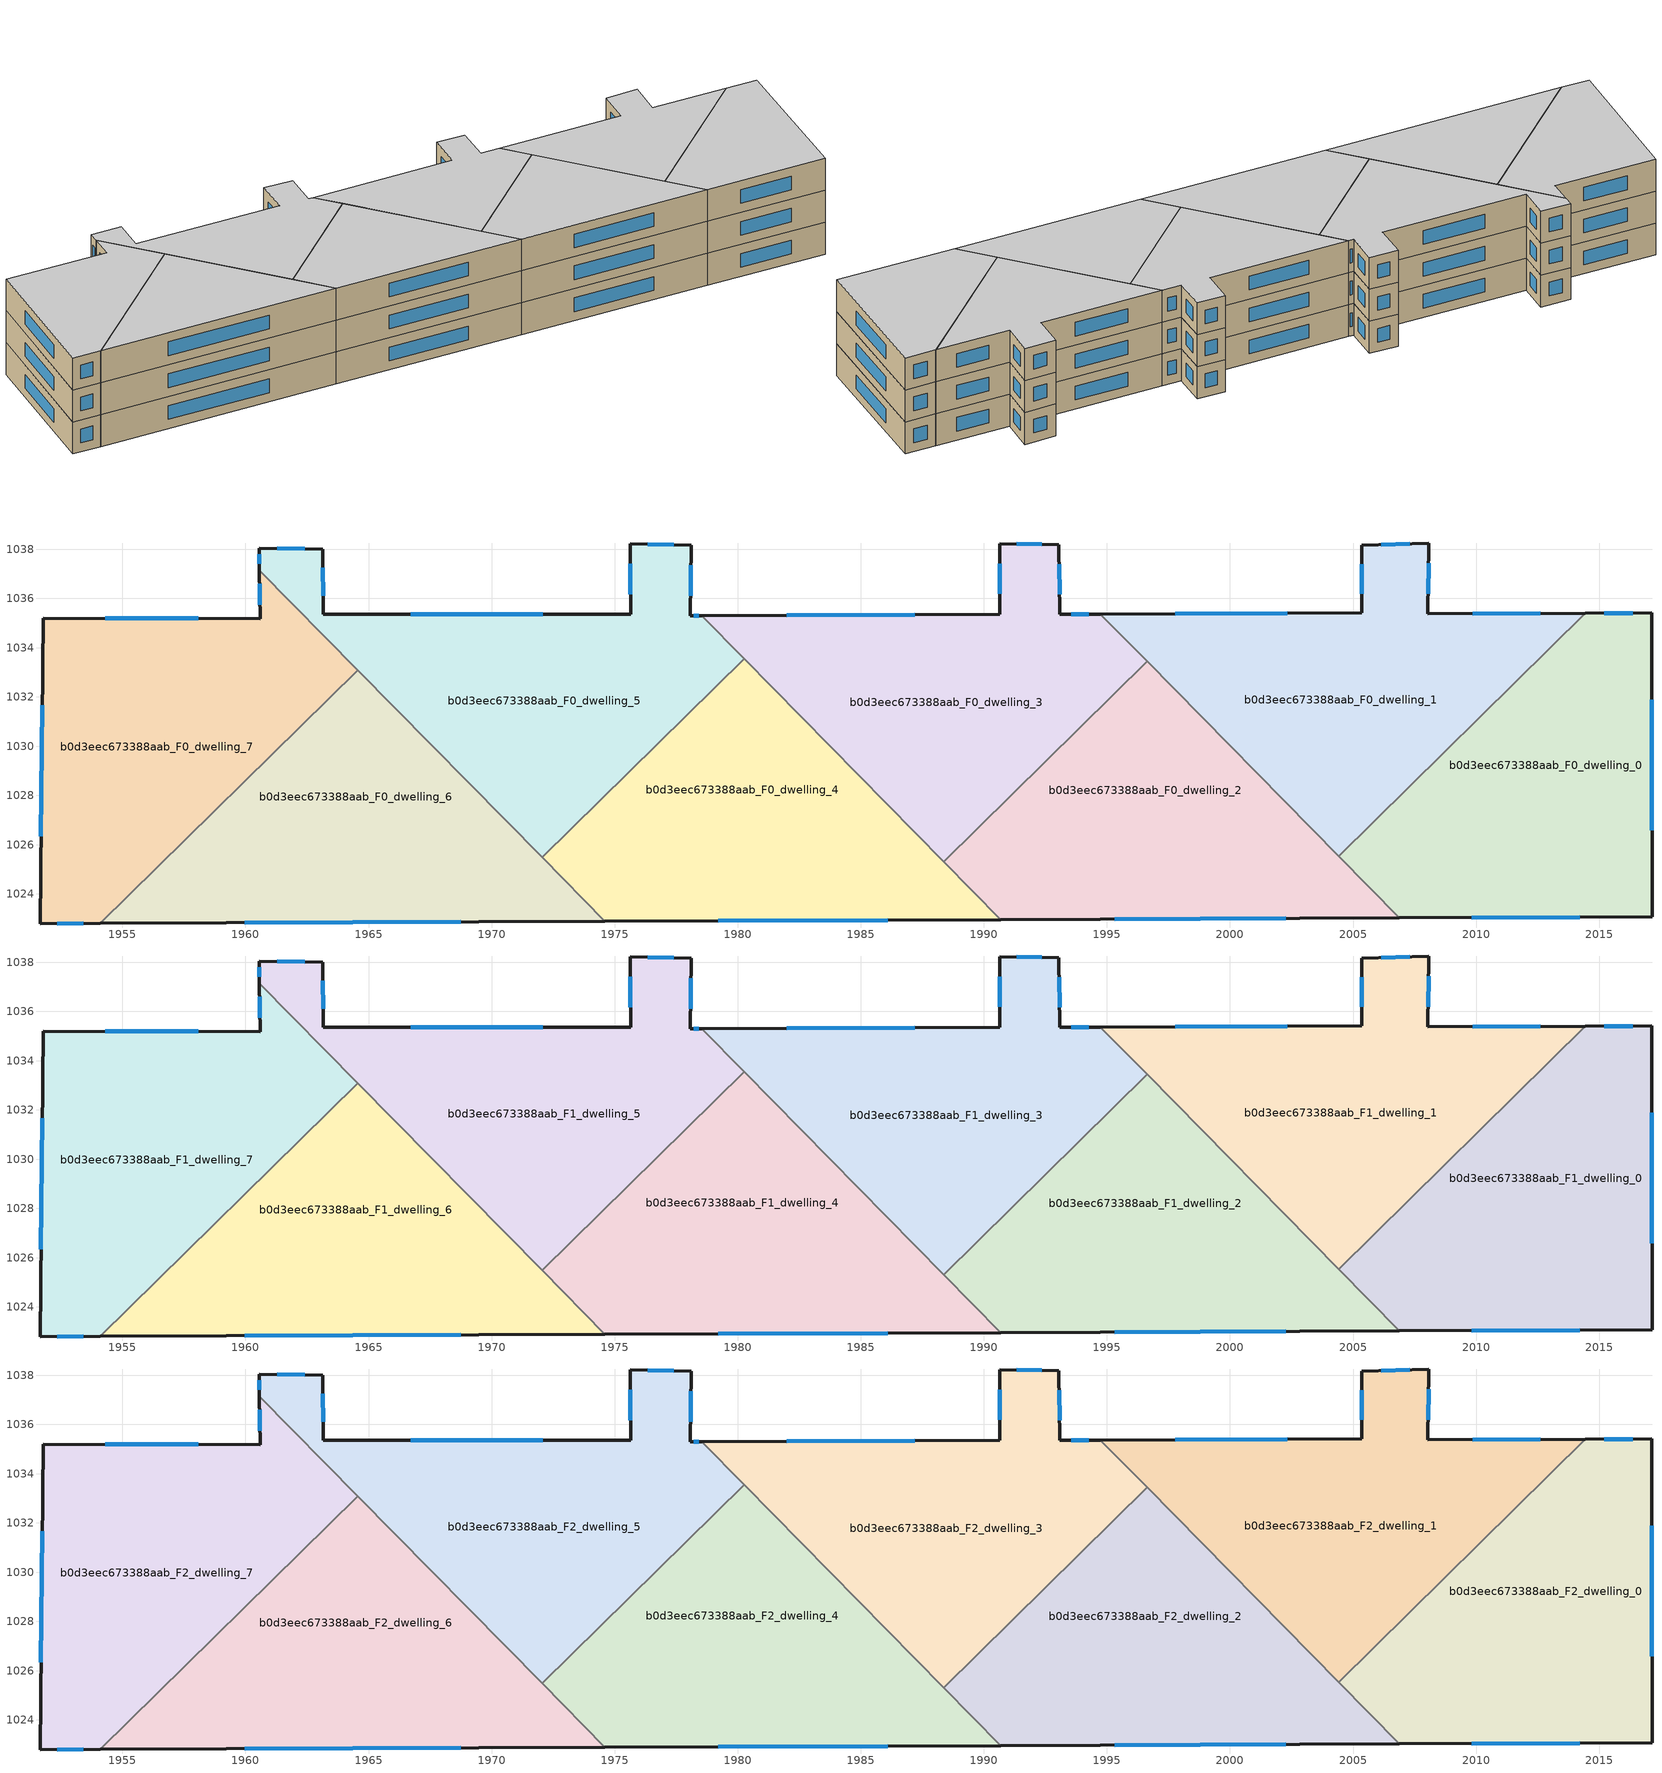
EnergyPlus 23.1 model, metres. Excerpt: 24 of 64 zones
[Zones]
b0d3eec673388aab_F0_dwelling_0
 floor ground (EU_floor_Construction): 2017.13,1035.41 2017.15,1023.07 2006.89,1023.02 2004.41,1025.53 2014.44,1035.4 z0
 wall outside (EU_wall_Construction): 2006.89,1023.02 2017.15,1023.07 2017.13,1035.41 2014.44,1035.4 z0:3
 wall to b0d3eec673388aab_F0_dwelling_1 (EU_wall_Construction): 2014.44,1035.4 2004.41,1025.53 z0:3
 wall to b0d3eec673388aab_F0_dwelling_2 (EU_wall_Construction): 2004.41,1025.53 2006.89,1023.02 z0:3
 window (EU_Window_Construction): 2016.36,1035.41 2015.21,1035.41 / 2017.14,1026.59 2017.13,1031.88 / 2009.82,1023.03 2014.22,1023.05 z0.86:2.14
b0d3eec673388aab_F0_dwelling_1
 floor ground (EU_floor_Construction): 2014.44,1035.4 2004.41,1025.53 1994.74,1035.36 2005.35,1035.41 2005.36,1038.17 2008.09,1038.24 2008.03,1035.38 z0
 wall outside (EU_wall_Construction): 2014.44,1035.4 2008.03,1035.38 2008.09,1038.24 2005.36,1038.17 2005.35,1035.41 1994.74,1035.36 z0:3
 wall to b0d3eec673388aab_F0_dwelling_3 (EU_wall_Construction): 1994.74,1035.36 1996.63,1033.44 z0:3
 wall to b0d3eec673388aab_F0_dwelling_2 (EU_wall_Construction): 1996.63,1033.44 2004.41,1025.53 z0:3
 window (EU_Window_Construction): 2005.36,1037.38 2005.36,1036.2 / 2007.31,1038.22 2006.14,1038.19 / 2008.05,1036.2 2008.07,1037.42 / 2012.61,1035.4 2009.86,1035.39 / 2002.32,1035.4 1997.77,1035.38 z0.86:2.14
b0d3eec673388aab_F0_dwelling_2
 floor ground (EU_floor_Construction): 1996.63,1033.44 2006.89,1023.02 1990.69,1022.95 1988.37,1025.31 z0
 wall outside (EU_wall_Construction): 1990.69,1022.95 2006.89,1023.02 z0:3
 wall to b0d3eec673388aab_F0_dwelling_3 (EU_wall_Construction): 1996.63,1033.44 1988.37,1025.31 z0:3
 wall to b0d3eec673388aab_F0_dwelling_4 (EU_wall_Construction): 1988.37,1025.31 1990.69,1022.95 z0:3
 window (EU_Window_Construction): 1995.31,1022.97 2002.26,1023 z0.86:2.14
b0d3eec673388aab_F0_dwelling_3
 floor ground (EU_floor_Construction): 1994.74,1035.36 1996.63,1033.44 1988.37,1025.31 1978.54,1035.3 1990.65,1035.37 1990.64,1038.23 1993.05,1038.19 1993.09,1035.36 z0
 wall outside (EU_wall_Construction): 1994.74,1035.36 1993.09,1035.36 1993.05,1038.19 1990.64,1038.23 1990.65,1035.37 1978.54,1035.3 z0:3
 wall to b0d3eec673388aab_F0_dwelling_5 (EU_wall_Construction): 1978.54,1035.3 1980.26,1033.55 z0:3
 wall to b0d3eec673388aab_F0_dwelling_4 (EU_wall_Construction): 1980.26,1033.55 1988.37,1025.31 z0:3
 window (EU_Window_Construction): 1990.64,1037.41 1990.65,1036.19 / 1992.36,1038.2 1991.33,1038.22 / 1993.08,1036.17 1993.06,1037.38 / 1994.27,1035.36 1993.56,1035.36 / 1987.19,1035.35 1982,1035.32 z0.86:2.14
b0d3eec673388aab_F0_dwelling_4
 floor ground (EU_floor_Construction): 1980.26,1033.55 1990.69,1022.95 1974.61,1022.89 1972.05,1025.48 z0
 wall outside (EU_wall_Construction): 1974.61,1022.89 1990.69,1022.95 z0:3
 wall to b0d3eec673388aab_F0_dwelling_5 (EU_wall_Construction): 1980.26,1033.55 1972.05,1025.48 z0:3
 wall to b0d3eec673388aab_F0_dwelling_6 (EU_wall_Construction): 1972.05,1025.48 1974.61,1022.89 z0:3
 window (EU_Window_Construction): 1979.2,1022.91 1986.09,1022.93 z0.86:2.14
b0d3eec673388aab_F0_dwelling_5
 floor ground (EU_floor_Construction): 1978.11,1038.17 1978.08,1035.29 1978.54,1035.3 1980.26,1033.55 1972.05,1025.48 1960.57,1037.15 1960.56,1038.05 1963.15,1038 1963.15,1035.36 1975.65,1035.36 1975.63,1038.22 z0
 wall outside (EU_wall_Construction): 1978.54,1035.3 1978.08,1035.29 1978.11,1038.17 1975.63,1038.22 1975.65,1035.36 1963.15,1035.36 1963.15,1038 1960.56,1038.05 1960.57,1037.15 z0:3
 wall to b0d3eec673388aab_F0_dwelling_7 (EU_wall_Construction): 1960.57,1037.15 1964.56,1033.09 z0:3
 wall to b0d3eec673388aab_F0_dwelling_6 (EU_wall_Construction): 1964.56,1033.09 1972.05,1025.48 z0:3
 window (EU_Window_Construction): 1975.64,1037.4 1975.64,1036.18 / 1977.4,1038.18 1976.34,1038.2 / 1978.09,1036.11 1978.1,1037.35 / 1978.41,1035.3 1978.21,1035.29 / 1960.56,1037.79 1960.57,1037.41 / 1962.41,1038.01 1961.3,1038.03 / 1963.15,1036.11 1963.15,1037.25 / 1972.08,1035.36 1966.72,1035.36 z0.86:2.14
b0d3eec673388aab_F0_dwelling_6
 floor ground (EU_floor_Construction): 1964.56,1033.09 1974.61,1022.89 1954.1,1022.8 z0
 wall outside (EU_wall_Construction): 1954.1,1022.8 1974.61,1022.89 z0:3
 wall to b0d3eec673388aab_F0_dwelling_7 (EU_wall_Construction): 1964.56,1033.09 1954.1,1022.8 z0:3
 window (EU_Window_Construction): 1959.96,1022.82 1968.75,1022.86 z0.86:2.14
b0d3eec673388aab_F0_dwelling_7
 floor ground (EU_floor_Construction): 1960.57,1037.15 1964.56,1033.09 1954.1,1022.8 1951.65,1022.79 1951.79,1035.21 1960.59,1035.18 z0
 wall outside (EU_wall_Construction): 1960.57,1037.15 1960.59,1035.18 1951.79,1035.21 1951.65,1022.79 1954.1,1022.8 z0:3
 window (EU_Window_Construction): 1960.58,1036.59 1960.59,1035.75 / 1952.35,1022.79 1953.4,1022.8 / 1951.75,1031.66 1951.69,1026.34 / 1958.08,1035.19 1954.31,1035.2 z0.86:2.14
b0d3eec673388aab_F1_dwelling_0
 floor to b0d3eec673388aab_F0_dwelling_0 (EU_floor_Construction): 2017.13,1035.41 2017.15,1023.07 2006.89,1023.02 2004.41,1025.53 2014.44,1035.4 z3
 wall outside (EU_wall_Construction): 2006.89,1023.02 2017.15,1023.07 2017.13,1035.41 2014.44,1035.4 z3:6
 wall to b0d3eec673388aab_F1_dwelling_1 (EU_wall_Construction): 2014.44,1035.4 2004.41,1025.53 z3:6
 wall to b0d3eec673388aab_F1_dwelling_2 (EU_wall_Construction): 2004.41,1025.53 2006.89,1023.02 z3:6
 window (EU_Window_Construction): 2016.36,1035.41 2015.21,1035.41 / 2017.14,1026.59 2017.13,1031.88 / 2009.82,1023.03 2014.22,1023.05 z3.86:5.14
b0d3eec673388aab_F1_dwelling_1
 floor to b0d3eec673388aab_F0_dwelling_1 (EU_floor_Construction): 2014.44,1035.4 2004.41,1025.53 1994.74,1035.36 2005.35,1035.41 2005.36,1038.17 2008.09,1038.24 2008.03,1035.38 z3
 wall outside (EU_wall_Construction): 2014.44,1035.4 2008.03,1035.38 2008.09,1038.24 2005.36,1038.17 2005.35,1035.41 1994.74,1035.36 z3:6
 wall to b0d3eec673388aab_F1_dwelling_3 (EU_wall_Construction): 1994.74,1035.36 1996.63,1033.44 z3:6
 wall to b0d3eec673388aab_F1_dwelling_2 (EU_wall_Construction): 1996.63,1033.44 2004.41,1025.53 z3:6
 window (EU_Window_Construction): 2005.36,1037.38 2005.36,1036.2 / 2007.31,1038.22 2006.14,1038.19 / 2008.05,1036.2 2008.07,1037.42 / 2012.61,1035.4 2009.86,1035.39 / 2002.32,1035.4 1997.77,1035.38 z3.86:5.14
b0d3eec673388aab_F1_dwelling_2
 floor to b0d3eec673388aab_F0_dwelling_2 (EU_floor_Construction): 1996.63,1033.44 2006.89,1023.02 1990.69,1022.95 1988.37,1025.31 z3
 wall outside (EU_wall_Construction): 1990.69,1022.95 2006.89,1023.02 z3:6
 wall to b0d3eec673388aab_F1_dwelling_3 (EU_wall_Construction): 1996.63,1033.44 1988.37,1025.31 z3:6
 wall to b0d3eec673388aab_F1_dwelling_4 (EU_wall_Construction): 1988.37,1025.31 1990.69,1022.95 z3:6
 window (EU_Window_Construction): 1995.31,1022.97 2002.26,1023 z3.86:5.14
b0d3eec673388aab_F1_dwelling_3
 floor to b0d3eec673388aab_F0_dwelling_3 (EU_floor_Construction): 1994.74,1035.36 1996.63,1033.44 1988.37,1025.31 1978.54,1035.3 1990.65,1035.37 1990.64,1038.23 1993.05,1038.19 1993.09,1035.36 z3
 wall outside (EU_wall_Construction): 1994.74,1035.36 1993.09,1035.36 1993.05,1038.19 1990.64,1038.23 1990.65,1035.37 1978.54,1035.3 z3:6
 wall to b0d3eec673388aab_F1_dwelling_5 (EU_wall_Construction): 1978.54,1035.3 1980.26,1033.55 z3:6
 wall to b0d3eec673388aab_F1_dwelling_4 (EU_wall_Construction): 1980.26,1033.55 1988.37,1025.31 z3:6
 window (EU_Window_Construction): 1990.64,1037.41 1990.65,1036.19 / 1992.36,1038.2 1991.33,1038.22 / 1993.08,1036.17 1993.06,1037.38 / 1994.27,1035.36 1993.56,1035.36 / 1987.19,1035.35 1982,1035.32 z3.86:5.14
b0d3eec673388aab_F1_dwelling_4
 floor to b0d3eec673388aab_F0_dwelling_4 (EU_floor_Construction): 1980.26,1033.55 1990.69,1022.95 1974.61,1022.89 1972.05,1025.48 z3
 wall outside (EU_wall_Construction): 1974.61,1022.89 1990.69,1022.95 z3:6
 wall to b0d3eec673388aab_F1_dwelling_5 (EU_wall_Construction): 1980.26,1033.55 1972.05,1025.48 z3:6
 wall to b0d3eec673388aab_F1_dwelling_6 (EU_wall_Construction): 1972.05,1025.48 1974.61,1022.89 z3:6
 window (EU_Window_Construction): 1979.2,1022.91 1986.09,1022.93 z3.86:5.14
b0d3eec673388aab_F1_dwelling_5
 floor to b0d3eec673388aab_F0_dwelling_5 (EU_floor_Construction): 1978.11,1038.17 1978.08,1035.29 1978.54,1035.3 1980.26,1033.55 1972.05,1025.48 1960.57,1037.15 1960.56,1038.05 1963.15,1038 1963.15,1035.36 1975.65,1035.36 1975.63,1038.22 z3
 wall outside (EU_wall_Construction): 1978.54,1035.3 1978.08,1035.29 1978.11,1038.17 1975.63,1038.22 1975.65,1035.36 1963.15,1035.36 1963.15,1038 1960.56,1038.05 1960.57,1037.15 z3:6
 wall to b0d3eec673388aab_F1_dwelling_7 (EU_wall_Construction): 1960.57,1037.15 1964.56,1033.09 z3:6
 wall to b0d3eec673388aab_F1_dwelling_6 (EU_wall_Construction): 1964.56,1033.09 1972.05,1025.48 z3:6
 window (EU_Window_Construction): 1975.64,1037.4 1975.64,1036.18 / 1977.4,1038.18 1976.34,1038.2 / 1978.09,1036.11 1978.1,1037.35 / 1978.41,1035.3 1978.21,1035.29 / 1960.56,1037.79 1960.57,1037.41 / 1962.41,1038.01 1961.3,1038.03 / 1963.15,1036.11 1963.15,1037.25 / 1972.08,1035.36 1966.72,1035.36 z3.86:5.14
b0d3eec673388aab_F1_dwelling_6
 floor to b0d3eec673388aab_F0_dwelling_6 (EU_floor_Construction): 1964.56,1033.09 1974.61,1022.89 1954.1,1022.8 z3
 wall outside (EU_wall_Construction): 1954.1,1022.8 1974.61,1022.89 z3:6
 wall to b0d3eec673388aab_F1_dwelling_7 (EU_wall_Construction): 1964.56,1033.09 1954.1,1022.8 z3:6
 window (EU_Window_Construction): 1959.96,1022.82 1968.75,1022.86 z3.86:5.14
b0d3eec673388aab_F1_dwelling_7
 floor to b0d3eec673388aab_F0_dwelling_7 (EU_floor_Construction): 1960.57,1037.15 1964.56,1033.09 1954.1,1022.8 1951.65,1022.79 1951.79,1035.21 1960.59,1035.18 z3
 wall outside (EU_wall_Construction): 1960.57,1037.15 1960.59,1035.18 1951.79,1035.21 1951.65,1022.79 1954.1,1022.8 z3:6
 window (EU_Window_Construction): 1960.58,1036.59 1960.59,1035.75 / 1952.35,1022.79 1953.4,1022.8 / 1951.75,1031.66 1951.69,1026.34 / 1958.08,1035.19 1954.31,1035.2 z3.86:5.14
b0d3eec673388aab_F2_dwelling_0
 floor to b0d3eec673388aab_F1_dwelling_0 (EU_floor_Construction): 2017.13,1035.41 2017.15,1023.07 2006.89,1023.02 2004.41,1025.53 2014.44,1035.4 z6
 wall outside (EU_wall_Construction): 2006.89,1023.02 2017.15,1023.07 2017.13,1035.41 2014.44,1035.4 z6:9
 wall to b0d3eec673388aab_F2_dwelling_1 (EU_wall_Construction): 2014.44,1035.4 2004.41,1025.53 z6:9
 wall to b0d3eec673388aab_F2_dwelling_2 (EU_wall_Construction): 2004.41,1025.53 2006.89,1023.02 z6:9
 window (EU_Window_Construction): 2016.36,1035.41 2015.21,1035.41 / 2017.14,1026.59 2017.13,1031.88 / 2009.82,1023.03 2014.22,1023.05 z6.86:8.14
 ceiling to b0d3eec673388aab_F3_dwelling_0 (EU_floor_Construction): 2017.15,1023.07 2017.13,1035.41 2014.44,1035.4 2004.41,1025.53 2006.89,1023.02 z9
b0d3eec673388aab_F2_dwelling_1
 floor to b0d3eec673388aab_F1_dwelling_1 (EU_floor_Construction): 2014.44,1035.4 2004.41,1025.53 1994.74,1035.36 2005.35,1035.41 2005.36,1038.17 2008.09,1038.24 2008.03,1035.38 z6
 wall outside (EU_wall_Construction): 2014.44,1035.4 2008.03,1035.38 2008.09,1038.24 2005.36,1038.17 2005.35,1035.41 1994.74,1035.36 z6:9
 wall to b0d3eec673388aab_F2_dwelling_3 (EU_wall_Construction): 1994.74,1035.36 1996.63,1033.44 z6:9
 wall to b0d3eec673388aab_F2_dwelling_2 (EU_wall_Construction): 1996.63,1033.44 2004.41,1025.53 z6:9
 window (EU_Window_Construction): 2005.36,1037.38 2005.36,1036.2 / 2007.31,1038.22 2006.14,1038.19 / 2008.05,1036.2 2008.07,1037.42 / 2012.61,1035.4 2009.86,1035.39 / 2002.32,1035.4 1997.77,1035.38 z6.86:8.14
 ceiling to b0d3eec673388aab_F3_dwelling_1 (EU_floor_Construction): 2014.44,1035.4 2008.03,1035.38 2008.09,1038.24 2005.36,1038.17 2005.35,1035.41 1994.74,1035.36 2004.41,1025.53 z9
b0d3eec673388aab_F2_dwelling_2
 floor to b0d3eec673388aab_F1_dwelling_2 (EU_floor_Construction): 1996.63,1033.44 2006.89,1023.02 1990.69,1022.95 1988.37,1025.31 z6
 wall outside (EU_wall_Construction): 1990.69,1022.95 2006.89,1023.02 z6:9
 wall to b0d3eec673388aab_F2_dwelling_3 (EU_wall_Construction): 1996.63,1033.44 1988.37,1025.31 z6:9
 wall to b0d3eec673388aab_F2_dwelling_4 (EU_wall_Construction): 1988.37,1025.31 1990.69,1022.95 z6:9
 window (EU_Window_Construction): 1995.31,1022.97 2002.26,1023 z6.86:8.14
 ceiling to b0d3eec673388aab_F3_dwelling_2 (EU_floor_Construction): 2006.89,1023.02 1996.63,1033.44 1988.37,1025.31 1990.69,1022.95 z9
b0d3eec673388aab_F2_dwelling_3
 floor to b0d3eec673388aab_F1_dwelling_3 (EU_floor_Construction): 1994.74,1035.36 1996.63,1033.44 1988.37,1025.31 1978.54,1035.3 1990.65,1035.37 1990.64,1038.23 1993.05,1038.19 1993.09,1035.36 z6
 wall outside (EU_wall_Construction): 1994.74,1035.36 1993.09,1035.36 1993.05,1038.19 1990.64,1038.23 1990.65,1035.37 1978.54,1035.3 z6:9
 wall to b0d3eec673388aab_F2_dwelling_5 (EU_wall_Construction): 1978.54,1035.3 1980.26,1033.55 z6:9
 wall to b0d3eec673388aab_F2_dwelling_4 (EU_wall_Construction): 1980.26,1033.55 1988.37,1025.31 z6:9
 window (EU_Window_Construction): 1990.64,1037.41 1990.65,1036.19 / 1992.36,1038.2 1991.33,1038.22 / 1993.08,1036.17 1993.06,1037.38 / 1994.27,1035.36 1993.56,1035.36 / 1987.19,1035.35 1982,1035.32 z6.86:8.14
 ceiling to b0d3eec673388aab_F3_dwelling_3 (EU_floor_Construction): 1996.63,1033.44 1994.74,1035.36 1993.09,1035.36 1993.05,1038.19 1990.64,1038.23 1990.65,1035.37 1978.54,1035.3 1988.37,1025.31 z9
b0d3eec673388aab_F2_dwelling_4
 floor to b0d3eec673388aab_F1_dwelling_4 (EU_floor_Construction): 1980.26,1033.55 1990.69,1022.95 1974.61,1022.89 1972.05,1025.48 z6
 wall outside (EU_wall_Construction): 1974.61,1022.89 1990.69,1022.95 z6:9
 wall to b0d3eec673388aab_F2_dwelling_5 (EU_wall_Construction): 1980.26,1033.55 1972.05,1025.48 z6:9
 wall to b0d3eec673388aab_F2_dwelling_6 (EU_wall_Construction): 1972.05,1025.48 1974.61,1022.89 z6:9
 window (EU_Window_Construction): 1979.2,1022.91 1986.09,1022.93 z6.86:8.14
 ceiling to b0d3eec673388aab_F3_dwelling_4 (EU_floor_Construction): 1990.69,1022.95 1980.26,1033.55 1972.05,1025.48 1974.61,1022.89 z9
b0d3eec673388aab_F2_dwelling_5
 floor to b0d3eec673388aab_F1_dwelling_5 (EU_floor_Construction): 1978.11,1038.17 1978.08,1035.29 1978.54,1035.3 1980.26,1033.55 1972.05,1025.48 1960.57,1037.15 1960.56,1038.05 1963.15,1038 1963.15,1035.36 1975.65,1035.36 1975.63,1038.22 z6
 wall outside (EU_wall_Construction): 1978.54,1035.3 1978.08,1035.29 1978.11,1038.17 1975.63,1038.22 1975.65,1035.36 1963.15,1035.36 1963.15,1038 1960.56,1038.05 1960.57,1037.15 z6:9
 wall to b0d3eec673388aab_F2_dwelling_7 (EU_wall_Construction): 1960.57,1037.15 1964.56,1033.09 z6:9
 wall to b0d3eec673388aab_F2_dwelling_6 (EU_wall_Construction): 1964.56,1033.09 1972.05,1025.48 z6:9
 window (EU_Window_Construction): 1975.64,1037.4 1975.64,1036.18 / 1977.4,1038.18 1976.34,1038.2 / 1978.09,1036.11 1978.1,1037.35 / 1978.41,1035.3 1978.21,1035.29 / 1960.56,1037.79 1960.57,1037.41 / 1962.41,1038.01 1961.3,1038.03 / 1963.15,1036.11 1963.15,1037.25 / 1972.08,1035.36 1966.72,1035.36 z6.86:8.14
 ceiling to b0d3eec673388aab_F3_dwelling_5 (EU_floor_Construction): 1980.26,1033.55 1978.54,1035.3 1978.08,1035.29 1978.11,1038.17 1975.63,1038.22 1975.65,1035.36 1963.15,1035.36 1963.15,1038 1960.56,1038.05 1960.57,1037.15 1972.05,1025.48 z9
b0d3eec673388aab_F2_dwelling_6
 floor to b0d3eec673388aab_F1_dwelling_6 (EU_floor_Construction): 1964.56,1033.09 1974.61,1022.89 1954.1,1022.8 z6
 wall outside (EU_wall_Construction): 1954.1,1022.8 1974.61,1022.89 z6:9
 wall to b0d3eec673388aab_F2_dwelling_7 (EU_wall_Construction): 1964.56,1033.09 1954.1,1022.8 z6:9
 window (EU_Window_Construction): 1959.96,1022.82 1968.75,1022.86 z6.86:8.14
 ceiling to b0d3eec673388aab_F3_dwelling_6 (EU_floor_Construction): 1974.61,1022.89 1964.56,1033.09 1954.1,1022.8 z9
b0d3eec673388aab_F2_dwelling_7
 floor to b0d3eec673388aab_F1_dwelling_7 (EU_floor_Construction): 1960.57,1037.15 1964.56,1033.09 1954.1,1022.8 1951.65,1022.79 1951.79,1035.21 1960.59,1035.18 z6
 wall outside (EU_wall_Construction): 1960.57,1037.15 1960.59,1035.18 1951.79,1035.21 1951.65,1022.79 1954.1,1022.8 z6:9
 window (EU_Window_Construction): 1960.58,1036.59 1960.59,1035.75 / 1952.35,1022.79 1953.4,1022.8 / 1951.75,1031.66 1951.69,1026.34 / 1958.08,1035.19 1954.31,1035.2 z6.86:8.14
 ceiling to b0d3eec673388aab_F3_dwelling_7 (EU_floor_Construction): 1964.56,1033.09 1960.57,1037.15 1960.59,1035.18 1951.79,1035.21 1951.65,1022.79 1954.1,1022.8 z9
[Building]
EU S2 Campaign: North Axis=0; Terrain=City; Solar Distribution=FullExterior
[Site:Location]
Helsinki-Vantaa.AP: Latitude=60.317; Longitude=24.963; Time Zone=2; Elevation=54.6
[SizingPeriod:WeatherFileDays]
AnnualSizingPeriod: Begin Month=1; Begin Day of Month=1; End Month=12; End Day of Month=31; Day of Week for Start Day=Monday; Use Weather File Daylight Saving Period=No; Use Weather File Rain and Snow Indicators=No
[MATERIAL]
EU_InternalMass_Material: Roughness=MediumRough; Thickness=0.1; Conductivity=1; Density=1800; Specific Heat=900; Thermal Absorptance=0.9; Solar Absorptance=0.7; Visible Absorptance=0.7
[MATERIAL:NOMASS] Roughness=MediumRough; Thermal Absorptance=0.9; Solar Absorptance=0.7; Visible Absorptance=0.7
Name | Thermal Resistance
EU_wall_NoMass | 1.29244
EU_floor_NoMass | 2.06791
[WINDOWMATERIAL:SIMPLEGLAZINGSYSTEM]
EU_Window_SimpleGlazing: UFactor=3.09491; Solar Heat Gain Coefficient=0.7; Visible Transmittance=0.7
[CONSTRUCTION]
EU_wall_Construction: EU_wall_NoMass
EU_floor_Construction: EU_floor_NoMass
EU_Window_Construction: EU_Window_SimpleGlazing
EU_InternalMass_Construction: EU_InternalMass_Material
[ZONE] Type=1; Multiplier=1; Ceiling Height=autocalculate; Floor Area=autocalculate; Part of Total Floor Area=Yes
Name | Volume
b0d3eec673388aab_F0_dwelling_0; b0d3eec673388aab_F1_dwelling_0; b0d3eec673388aab_F2_dwelling_0 | 314.22
b0d3eec673388aab_F0_dwelling_1; b0d3eec673388aab_F1_dwelling_1; b0d3eec673388aab_F2_dwelling_1 | 314.244
b0d3eec673388aab_F0_dwelling_2; b0d3eec673388aab_F1_dwelling_2; b0d3eec673388aab_F2_dwelling_2; b0d3eec673388aab_F0_dwelling_3; b0d3eec673388aab_F1_dwelling_3; b0d3eec673388aab_F2_dwelling_3 | 311.717
b0d3eec673388aab_F0_dwelling_4; b0d3eec673388aab_F1_dwelling_4; b0d3eec673388aab_F2_dwelling_4 | 319.599
b0d3eec673388aab_F0_dwelling_5; b0d3eec673388aab_F1_dwelling_5; b0d3eec673388aab_F2_dwelling_5 | 319.595
b0d3eec673388aab_F0_dwelling_6; b0d3eec673388aab_F1_dwelling_6; b0d3eec673388aab_F2_dwelling_6 | 315.207
b0d3eec673388aab_F0_dwelling_7; b0d3eec673388aab_F1_dwelling_7; b0d3eec673388aab_F2_dwelling_7 | 315.176
[INTERNALMASS] Construction=EU_InternalMass_Construction
Name | Zone or ZoneList | Surface Area
b0d3eec673388aab_F0_dwelling_0_EU_InternalMass | b0d3eec673388aab_F0_dwelling_0 | 104.741
b0d3eec673388aab_F0_dwelling_1_EU_InternalMass | b0d3eec673388aab_F0_dwelling_1 | 104.746
b0d3eec673388aab_F0_dwelling_2_EU_InternalMass | b0d3eec673388aab_F0_dwelling_2 | 103.911
b0d3eec673388aab_F0_dwelling_3_EU_InternalMass | b0d3eec673388aab_F0_dwelling_3 | 103.906
b0d3eec673388aab_F0_dwelling_4_EU_InternalMass | b0d3eec673388aab_F0_dwelling_4 | 106.531
b0d3eec673388aab_F0_dwelling_5_EU_InternalMass | b0d3eec673388aab_F0_dwelling_5 | 106.531
b0d3eec673388aab_F0_dwelling_6_EU_InternalMass | b0d3eec673388aab_F0_dwelling_6 | 105.069
b0d3eec673388aab_F0_dwelling_7_EU_InternalMass | b0d3eec673388aab_F0_dwelling_7 | 105.059
b0d3eec673388aab_F1_dwelling_0_EU_InternalMass | b0d3eec673388aab_F1_dwelling_0 | 104.741
b0d3eec673388aab_F1_dwelling_1_EU_InternalMass | b0d3eec673388aab_F1_dwelling_1 | 104.746
b0d3eec673388aab_F1_dwelling_2_EU_InternalMass | b0d3eec673388aab_F1_dwelling_2 | 103.911
b0d3eec673388aab_F1_dwelling_3_EU_InternalMass | b0d3eec673388aab_F1_dwelling_3 | 103.906
b0d3eec673388aab_F1_dwelling_4_EU_InternalMass | b0d3eec673388aab_F1_dwelling_4 | 106.531
b0d3eec673388aab_F1_dwelling_5_EU_InternalMass | b0d3eec673388aab_F1_dwelling_5 | 106.531
b0d3eec673388aab_F1_dwelling_6_EU_InternalMass | b0d3eec673388aab_F1_dwelling_6 | 105.069
b0d3eec673388aab_F1_dwelling_7_EU_InternalMass | b0d3eec673388aab_F1_dwelling_7 | 105.059
b0d3eec673388aab_F2_dwelling_0_EU_InternalMass | b0d3eec673388aab_F2_dwelling_0 | 104.741
b0d3eec673388aab_F2_dwelling_1_EU_InternalMass | b0d3eec673388aab_F2_dwelling_1 | 104.746
b0d3eec673388aab_F2_dwelling_2_EU_InternalMass | b0d3eec673388aab_F2_dwelling_2 | 103.911
b0d3eec673388aab_F2_dwelling_3_EU_InternalMass | b0d3eec673388aab_F2_dwelling_3 | 103.906
b0d3eec673388aab_F2_dwelling_4_EU_InternalMass | b0d3eec673388aab_F2_dwelling_4 | 106.531
b0d3eec673388aab_F2_dwelling_5_EU_InternalMass | b0d3eec673388aab_F2_dwelling_5 | 106.531
b0d3eec673388aab_F2_dwelling_6_EU_InternalMass | b0d3eec673388aab_F2_dwelling_6 | 105.069
b0d3eec673388aab_F2_dwelling_7_EU_InternalMass | b0d3eec673388aab_F2_dwelling_7 | 105.059
[OTHEREQUIPMENT] Fuel Type=Electricity; Design Level Calculation Method=Watts/Area; Power per Zone Floor Area=1; Fraction Latent=0; Fraction Radiant=0; Fraction Lost=0; Carbon Dioxide Generation Rate=0; EndUse Subcategory=EU_Step8_InternalGains
Name | Zone or ZoneList or Space or SpaceList | Schedule
EU_Step8_InternalGain_b0d3eec673388aab_F0_dwelling_0_f000 | b0d3eec673388aab_F0_dwelling_0 | EU_Step8_GainSchedule_b0d3eec673388aab_F0_dwelling_0_f000
EU_Step8_InternalGain_b0d3eec673388aab_F0_dwelling_1_f000 | b0d3eec673388aab_F0_dwelling_1 | EU_Step8_GainSchedule_b0d3eec673388aab_F0_dwelling_1_f000
EU_Step8_InternalGain_b0d3eec673388aab_F0_dwelling_2_f000 | b0d3eec673388aab_F0_dwelling_2 | EU_Step8_GainSchedule_b0d3eec673388aab_F0_dwelling_2_f000
EU_Step8_InternalGain_b0d3eec673388aab_F0_dwelling_3_f000 | b0d3eec673388aab_F0_dwelling_3 | EU_Step8_GainSchedule_b0d3eec673388aab_F0_dwelling_3_f000
EU_Step8_InternalGain_b0d3eec673388aab_F0_dwelling_4_f000 | b0d3eec673388aab_F0_dwelling_4 | EU_Step8_GainSchedule_b0d3eec673388aab_F0_dwelling_4_f000
EU_Step8_InternalGain_b0d3eec673388aab_F0_dwelling_5_f000 | b0d3eec673388aab_F0_dwelling_5 | EU_Step8_GainSchedule_b0d3eec673388aab_F0_dwelling_5_f000
EU_Step8_InternalGain_b0d3eec673388aab_F0_dwelling_6_f000 | b0d3eec673388aab_F0_dwelling_6 | EU_Step8_GainSchedule_b0d3eec673388aab_F0_dwelling_6_f000
EU_Step8_InternalGain_b0d3eec673388aab_F0_dwelling_7_f000 | b0d3eec673388aab_F0_dwelling_7 | EU_Step8_GainSchedule_b0d3eec673388aab_F0_dwelling_7_f000
EU_Step8_InternalGain_b0d3eec673388aab_F1_dwelling_0_f000 | b0d3eec673388aab_F1_dwelling_0 | EU_Step8_GainSchedule_b0d3eec673388aab_F1_dwelling_0_f000
EU_Step8_InternalGain_b0d3eec673388aab_F1_dwelling_1_f000 | b0d3eec673388aab_F1_dwelling_1 | EU_Step8_GainSchedule_b0d3eec673388aab_F1_dwelling_1_f000
EU_Step8_InternalGain_b0d3eec673388aab_F1_dwelling_2_f000 | b0d3eec673388aab_F1_dwelling_2 | EU_Step8_GainSchedule_b0d3eec673388aab_F1_dwelling_2_f000
EU_Step8_InternalGain_b0d3eec673388aab_F1_dwelling_3_f000 | b0d3eec673388aab_F1_dwelling_3 | EU_Step8_GainSchedule_b0d3eec673388aab_F1_dwelling_3_f000
EU_Step8_InternalGain_b0d3eec673388aab_F1_dwelling_4_f000 | b0d3eec673388aab_F1_dwelling_4 | EU_Step8_GainSchedule_b0d3eec673388aab_F1_dwelling_4_f000
EU_Step8_InternalGain_b0d3eec673388aab_F1_dwelling_5_f000 | b0d3eec673388aab_F1_dwelling_5 | EU_Step8_GainSchedule_b0d3eec673388aab_F1_dwelling_5_f000
EU_Step8_InternalGain_b0d3eec673388aab_F1_dwelling_6_f000 | b0d3eec673388aab_F1_dwelling_6 | EU_Step8_GainSchedule_b0d3eec673388aab_F1_dwelling_6_f000
EU_Step8_InternalGain_b0d3eec673388aab_F1_dwelling_7_f000 | b0d3eec673388aab_F1_dwelling_7 | EU_Step8_GainSchedule_b0d3eec673388aab_F1_dwelling_7_f000
EU_Step8_InternalGain_b0d3eec673388aab_F2_dwelling_0_f000 | b0d3eec673388aab_F2_dwelling_0 | EU_Step8_GainSchedule_b0d3eec673388aab_F2_dwelling_0_f000
EU_Step8_InternalGain_b0d3eec673388aab_F2_dwelling_1_f000 | b0d3eec673388aab_F2_dwelling_1 | EU_Step8_GainSchedule_b0d3eec673388aab_F2_dwelling_1_f000
EU_Step8_InternalGain_b0d3eec673388aab_F2_dwelling_2_f000 | b0d3eec673388aab_F2_dwelling_2 | EU_Step8_GainSchedule_b0d3eec673388aab_F2_dwelling_2_f000
EU_Step8_InternalGain_b0d3eec673388aab_F2_dwelling_3_f000 | b0d3eec673388aab_F2_dwelling_3 | EU_Step8_GainSchedule_b0d3eec673388aab_F2_dwelling_3_f000
EU_Step8_InternalGain_b0d3eec673388aab_F2_dwelling_4_f000 | b0d3eec673388aab_F2_dwelling_4 | EU_Step8_GainSchedule_b0d3eec673388aab_F2_dwelling_4_f000
EU_Step8_InternalGain_b0d3eec673388aab_F2_dwelling_5_f000 | b0d3eec673388aab_F2_dwelling_5 | EU_Step8_GainSchedule_b0d3eec673388aab_F2_dwelling_5_f000
EU_Step8_InternalGain_b0d3eec673388aab_F2_dwelling_6_f000 | b0d3eec673388aab_F2_dwelling_6 | EU_Step8_GainSchedule_b0d3eec673388aab_F2_dwelling_6_f000
EU_Step8_InternalGain_b0d3eec673388aab_F2_dwelling_7_f000 | b0d3eec673388aab_F2_dwelling_7 | EU_Step8_GainSchedule_b0d3eec673388aab_F2_dwelling_7_f000
[ZONEVENTILATION:DESIGNFLOWRATE] Schedule=EU_AlwaysOn; Design Flow Rate Calculation Method=AirChanges/Hour; Air Changes per Hour=0.580295; Ventilation Type=Natural; Fan Pressure Rise=0; Fan Total Efficiency=1; Constant Term Coefficient=1; Temperature Term Coefficient=0; Velocity Term Coefficient=0; Velocity Squared Term Coefficient=0; Minimum Indoor Temperature=-100; Maximum Indoor Temperature=100; Delta Temperature=-100; Minimum Outdoor Temperature=-100; Maximum Outdoor Temperature=100; Maximum Wind Speed=40
Name | Zone or ZoneList or Space or SpaceList
EU_ConstantAir_b0d3eec673388aab_F0_dwelling_0 | b0d3eec673388aab_F0_dwelling_0
EU_ConstantAir_b0d3eec673388aab_F0_dwelling_1 | b0d3eec673388aab_F0_dwelling_1
EU_ConstantAir_b0d3eec673388aab_F0_dwelling_2 | b0d3eec673388aab_F0_dwelling_2
EU_ConstantAir_b0d3eec673388aab_F0_dwelling_3 | b0d3eec673388aab_F0_dwelling_3
EU_ConstantAir_b0d3eec673388aab_F0_dwelling_4 | b0d3eec673388aab_F0_dwelling_4
EU_ConstantAir_b0d3eec673388aab_F0_dwelling_5 | b0d3eec673388aab_F0_dwelling_5
EU_ConstantAir_b0d3eec673388aab_F0_dwelling_6 | b0d3eec673388aab_F0_dwelling_6
EU_ConstantAir_b0d3eec673388aab_F0_dwelling_7 | b0d3eec673388aab_F0_dwelling_7
EU_ConstantAir_b0d3eec673388aab_F1_dwelling_0 | b0d3eec673388aab_F1_dwelling_0
EU_ConstantAir_b0d3eec673388aab_F1_dwelling_1 | b0d3eec673388aab_F1_dwelling_1
EU_ConstantAir_b0d3eec673388aab_F1_dwelling_2 | b0d3eec673388aab_F1_dwelling_2
EU_ConstantAir_b0d3eec673388aab_F1_dwelling_3 | b0d3eec673388aab_F1_dwelling_3
EU_ConstantAir_b0d3eec673388aab_F1_dwelling_4 | b0d3eec673388aab_F1_dwelling_4
EU_ConstantAir_b0d3eec673388aab_F1_dwelling_5 | b0d3eec673388aab_F1_dwelling_5
EU_ConstantAir_b0d3eec673388aab_F1_dwelling_6 | b0d3eec673388aab_F1_dwelling_6
EU_ConstantAir_b0d3eec673388aab_F1_dwelling_7 | b0d3eec673388aab_F1_dwelling_7
EU_ConstantAir_b0d3eec673388aab_F2_dwelling_0 | b0d3eec673388aab_F2_dwelling_0
EU_ConstantAir_b0d3eec673388aab_F2_dwelling_1 | b0d3eec673388aab_F2_dwelling_1
EU_ConstantAir_b0d3eec673388aab_F2_dwelling_2 | b0d3eec673388aab_F2_dwelling_2
EU_ConstantAir_b0d3eec673388aab_F2_dwelling_3 | b0d3eec673388aab_F2_dwelling_3
EU_ConstantAir_b0d3eec673388aab_F2_dwelling_4 | b0d3eec673388aab_F2_dwelling_4
EU_ConstantAir_b0d3eec673388aab_F2_dwelling_5 | b0d3eec673388aab_F2_dwelling_5
EU_ConstantAir_b0d3eec673388aab_F2_dwelling_6 | b0d3eec673388aab_F2_dwelling_6
EU_ConstantAir_b0d3eec673388aab_F2_dwelling_7 | b0d3eec673388aab_F2_dwelling_7
[HVACTEMPLATE:THERMOSTAT] Constant Heating Setpoint=20; Constant Cooling Setpoint=50
EU_HeatOnly_b0d3eec673388aab_F0_dwelling_0; EU_HeatOnly_b0d3eec673388aab_F0_dwelling_1; EU_HeatOnly_b0d3eec673388aab_F0_dwelling_2; EU_HeatOnly_b0d3eec673388aab_F0_dwelling_3; EU_HeatOnly_b0d3eec673388aab_F0_dwelling_4; EU_HeatOnly_b0d3eec673388aab_F0_dwelling_5; EU_HeatOnly_b0d3eec673388aab_F0_dwelling_6; EU_HeatOnly_b0d3eec673388aab_F0_dwelling_7; EU_HeatOnly_b0d3eec673388aab_F1_dwelling_0; EU_HeatOnly_b0d3eec673388aab_F1_dwelling_1; EU_HeatOnly_b0d3eec673388aab_F1_dwelling_2; EU_HeatOnly_b0d3eec673388aab_F1_dwelling_3; EU_HeatOnly_b0d3eec673388aab_F1_dwelling_4; EU_HeatOnly_b0d3eec673388aab_F1_dwelling_5; EU_HeatOnly_b0d3eec673388aab_F1_dwelling_6; EU_HeatOnly_b0d3eec673388aab_F1_dwelling_7; EU_HeatOnly_b0d3eec673388aab_F2_dwelling_0; EU_HeatOnly_b0d3eec673388aab_F2_dwelling_1; EU_HeatOnly_b0d3eec673388aab_F2_dwelling_2; EU_HeatOnly_b0d3eec673388aab_F2_dwelling_3; EU_HeatOnly_b0d3eec673388aab_F2_dwelling_4; EU_HeatOnly_b0d3eec673388aab_F2_dwelling_5; EU_HeatOnly_b0d3eec673388aab_F2_dwelling_6; EU_HeatOnly_b0d3eec673388aab_F2_dwelling_7; EU_HeatOnly_b0d3eec673388aab_F3_dwelling_0; EU_HeatOnly_b0d3eec673388aab_F3_dwelling_1; EU_HeatOnly_b0d3eec673388aab_F3_dwelling_2; EU_HeatOnly_b0d3eec673388aab_F3_dwelling_3; EU_HeatOnly_b0d3eec673388aab_F3_dwelling_4; EU_HeatOnly_b0d3eec673388aab_F3_dwelling_5; EU_HeatOnly_b0d3eec673388aab_F3_dwelling_6; EU_HeatOnly_b0d3eec673388aab_F3_dwelling_7; EU_HeatOnly_b0d3eec673388aab_F4_dwelling_0; EU_HeatOnly_b0d3eec673388aab_F4_dwelling_1; EU_HeatOnly_b0d3eec673388aab_F4_dwelling_2; EU_HeatOnly_b0d3eec673388aab_F4_dwelling_3; EU_HeatOnly_b0d3eec673388aab_F4_dwelling_4; EU_HeatOnly_b0d3eec673388aab_F4_dwelling_5; EU_HeatOnly_b0d3eec673388aab_F4_dwelling_6; EU_HeatOnly_b0d3eec673388aab_F4_dwelling_7; EU_HeatOnly_b0d3eec673388aab_F5_dwelling_0; EU_HeatOnly_b0d3eec673388aab_F5_dwelling_1; EU_HeatOnly_b0d3eec673388aab_F5_dwelling_2; EU_HeatOnly_b0d3eec673388aab_F5_dwelling_3; EU_HeatOnly_b0d3eec673388aab_F5_dwelling_4; EU_HeatOnly_b0d3eec673388aab_F5_dwelling_5; EU_HeatOnly_b0d3eec673388aab_F5_dwelling_6; EU_HeatOnly_b0d3eec673388aab_F5_dwelling_7; EU_HeatOnly_b0d3eec673388aab_F6_dwelling_0; EU_HeatOnly_b0d3eec673388aab_F6_dwelling_1; EU_HeatOnly_b0d3eec673388aab_F6_dwelling_2; EU_HeatOnly_b0d3eec673388aab_F6_dwelling_3; EU_HeatOnly_b0d3eec673388aab_F6_dwelling_4; EU_HeatOnly_b0d3eec673388aab_F6_dwelling_5; EU_HeatOnly_b0d3eec673388aab_F6_dwelling_6; EU_HeatOnly_b0d3eec673388aab_F6_dwelling_7; EU_HeatOnly_b0d3eec673388aab_F7_dwelling_0; EU_HeatOnly_b0d3eec673388aab_F7_dwelling_1; EU_HeatOnly_b0d3eec673388aab_F7_dwelling_2; EU_HeatOnly_b0d3eec673388aab_F7_dwelling_3; EU_HeatOnly_b0d3eec673388aab_F7_dwelling_4; EU_HeatOnly_b0d3eec673388aab_F7_dwelling_5; EU_HeatOnly_b0d3eec673388aab_F7_dwelling_6; EU_HeatOnly_b0d3eec673388aab_F7_dwelling_7
[HVACTEMPLATE:ZONE:IDEALLOADSAIRSYSTEM] System Availability Schedule=EU_AlwaysOn; Maximum Heating Supply Air Temperature=50; Minimum Cooling Supply Air Temperature=13; Maximum Heating Supply Air Humidity Ratio=0.0156; Minimum Cooling Supply Air Humidity Ratio=0.0077; Heating Limit=NoLimit; Cooling Limit=NoLimit; Heating Availability Schedule=EU_AlwaysOn; Cooling Availability Schedule=EU_CoolingOff; Dehumidification Control Type=ConstantSensibleHeatRatio; Cooling Sensible Heat Ratio=0.7; Dehumidification Setpoint=60; Humidification Control Type=None; Humidification Setpoint=30; Outdoor Air Method=None; Outdoor Air Flow Rate per Person=0.00944; Outdoor Air Flow Rate per Zone Floor Area=0; Outdoor Air Flow Rate per Zone=0; Demand Controlled Ventilation Type=None; Outdoor Air Economizer Type=NoEconomizer; Heat Recovery Type=None; Sensible Heat Recovery Effectiveness=0.7; Latent Heat Recovery Effectiveness=0.65
Name | Template Thermostat
b0d3eec673388aab_F0_dwelling_0 | EU_HeatOnly_b0d3eec673388aab_F0_dwelling_0
b0d3eec673388aab_F0_dwelling_1 | EU_HeatOnly_b0d3eec673388aab_F0_dwelling_1
b0d3eec673388aab_F0_dwelling_2 | EU_HeatOnly_b0d3eec673388aab_F0_dwelling_2
b0d3eec673388aab_F0_dwelling_3 | EU_HeatOnly_b0d3eec673388aab_F0_dwelling_3
b0d3eec673388aab_F0_dwelling_4 | EU_HeatOnly_b0d3eec673388aab_F0_dwelling_4
b0d3eec673388aab_F0_dwelling_5 | EU_HeatOnly_b0d3eec673388aab_F0_dwelling_5
b0d3eec673388aab_F0_dwelling_6 | EU_HeatOnly_b0d3eec673388aab_F0_dwelling_6
b0d3eec673388aab_F0_dwelling_7 | EU_HeatOnly_b0d3eec673388aab_F0_dwelling_7
b0d3eec673388aab_F1_dwelling_0 | EU_HeatOnly_b0d3eec673388aab_F1_dwelling_0
b0d3eec673388aab_F1_dwelling_1 | EU_HeatOnly_b0d3eec673388aab_F1_dwelling_1
b0d3eec673388aab_F1_dwelling_2 | EU_HeatOnly_b0d3eec673388aab_F1_dwelling_2
b0d3eec673388aab_F1_dwelling_3 | EU_HeatOnly_b0d3eec673388aab_F1_dwelling_3
b0d3eec673388aab_F1_dwelling_4 | EU_HeatOnly_b0d3eec673388aab_F1_dwelling_4
b0d3eec673388aab_F1_dwelling_5 | EU_HeatOnly_b0d3eec673388aab_F1_dwelling_5
b0d3eec673388aab_F1_dwelling_6 | EU_HeatOnly_b0d3eec673388aab_F1_dwelling_6
b0d3eec673388aab_F1_dwelling_7 | EU_HeatOnly_b0d3eec673388aab_F1_dwelling_7
b0d3eec673388aab_F2_dwelling_0 | EU_HeatOnly_b0d3eec673388aab_F2_dwelling_0
b0d3eec673388aab_F2_dwelling_1 | EU_HeatOnly_b0d3eec673388aab_F2_dwelling_1
b0d3eec673388aab_F2_dwelling_2 | EU_HeatOnly_b0d3eec673388aab_F2_dwelling_2
b0d3eec673388aab_F2_dwelling_3 | EU_HeatOnly_b0d3eec673388aab_F2_dwelling_3
b0d3eec673388aab_F2_dwelling_4 | EU_HeatOnly_b0d3eec673388aab_F2_dwelling_4
b0d3eec673388aab_F2_dwelling_5 | EU_HeatOnly_b0d3eec673388aab_F2_dwelling_5
b0d3eec673388aab_F2_dwelling_6 | EU_HeatOnly_b0d3eec673388aab_F2_dwelling_6
b0d3eec673388aab_F2_dwelling_7 | EU_HeatOnly_b0d3eec673388aab_F2_dwelling_7
[SIZING:ZONE] Zone Cooling Design Supply Air Temperature Input Method=SupplyAirTemperature; Zone Cooling Design Supply Air Temperature=13; Zone Heating Design Supply Air Temperature Input Method=SupplyAirTemperature; Zone Heating Design Supply Air Temperature=50; Zone Cooling Design Supply Air Humidity Ratio=0.008; Zone Heating Design Supply Air Humidity Ratio=0.008; Cooling Design Air Flow Method=DesignDay; Cooling Design Air Flow Rate=0; Cooling Minimum Air Flow per Zone Floor Area=0.000762; Cooling Minimum Air Flow=0; Cooling Minimum Air Flow Fraction=0.2; Heating Design Air Flow Method=DesignDay; Heating Design Air Flow Rate=0; Heating Maximum Air Flow per Zone Floor Area=0.002032; Heating Maximum Air Flow=0.141576; Heating Maximum Air Flow Fraction=0.3; Account for Dedicated Outdoor Air System=No; Dedicated Outdoor Air System Control Strategy=NeutralSupplyAir; Dedicated Outdoor Air Low Setpoint Temperature for Design=autosize; Dedicated Outdoor Air High Setpoint Temperature for Design=autosize; Zone Load Sizing Method=Sensible Load Only No Latent Load; Zone Latent Cooling Design Supply Air Humidity Ratio Input Method=HumidityRatioDifference; Zone Cooling Design Supply Air Humidity Ratio Difference=0.005; Zone Latent Heating Design Supply Air Humidity Ratio Input Method=HumidityRatioDifference; Zone Humidification Design Supply Air Humidity Ratio Difference=0.005
b0d3eec673388aab_F0_dwelling_0; b0d3eec673388aab_F0_dwelling_1; b0d3eec673388aab_F0_dwelling_2; b0d3eec673388aab_F0_dwelling_3; b0d3eec673388aab_F0_dwelling_4; b0d3eec673388aab_F0_dwelling_5; b0d3eec673388aab_F0_dwelling_6; b0d3eec673388aab_F0_dwelling_7; b0d3eec673388aab_F1_dwelling_0; b0d3eec673388aab_F1_dwelling_1; b0d3eec673388aab_F1_dwelling_2; b0d3eec673388aab_F1_dwelling_3; b0d3eec673388aab_F1_dwelling_4; b0d3eec673388aab_F1_dwelling_5; b0d3eec673388aab_F1_dwelling_6; b0d3eec673388aab_F1_dwelling_7; b0d3eec673388aab_F2_dwelling_0; b0d3eec673388aab_F2_dwelling_1; b0d3eec673388aab_F2_dwelling_2; b0d3eec673388aab_F2_dwelling_3; b0d3eec673388aab_F2_dwelling_4; b0d3eec673388aab_F2_dwelling_5; b0d3eec673388aab_F2_dwelling_6; b0d3eec673388aab_F2_dwelling_7
[SCHEDULE:CONSTANT]
Name | Hourly Value
EU_AlwaysOn | 1
EU_CoolingOff | 0
[SCHEDULE:FILE] Column Number=1; Rows to Skip at Top=0; Number of Hours of Data=8760; Column Separator=Comma; Interpolate to Timestep=No; Minutes per Item=60; Adjust Schedule for Daylight Savings=Yes
Name | File
EU_Step8_GainSchedule_b0d3eec673388aab_F0_dwelling_0_f000 | ../../schedules/b0d3eec673388aab/b0d3eec673388aab_F0_dwelling_0_f000_gain.csv
EU_Step8_GainSchedule_b0d3eec673388aab_F0_dwelling_1_f000 | ../../schedules/b0d3eec673388aab/b0d3eec673388aab_F0_dwelling_1_f000_gain.csv
EU_Step8_GainSchedule_b0d3eec673388aab_F0_dwelling_2_f000 | ../../schedules/b0d3eec673388aab/b0d3eec673388aab_F0_dwelling_2_f000_gain.csv
EU_Step8_GainSchedule_b0d3eec673388aab_F0_dwelling_3_f000 | ../../schedules/b0d3eec673388aab/b0d3eec673388aab_F0_dwelling_3_f000_gain.csv
EU_Step8_GainSchedule_b0d3eec673388aab_F0_dwelling_4_f000 | ../../schedules/b0d3eec673388aab/b0d3eec673388aab_F0_dwelling_4_f000_gain.csv
EU_Step8_GainSchedule_b0d3eec673388aab_F0_dwelling_5_f000 | ../../schedules/b0d3eec673388aab/b0d3eec673388aab_F0_dwelling_5_f000_gain.csv
EU_Step8_GainSchedule_b0d3eec673388aab_F0_dwelling_6_f000 | ../../schedules/b0d3eec673388aab/b0d3eec673388aab_F0_dwelling_6_f000_gain.csv
EU_Step8_GainSchedule_b0d3eec673388aab_F0_dwelling_7_f000 | ../../schedules/b0d3eec673388aab/b0d3eec673388aab_F0_dwelling_7_f000_gain.csv
EU_Step8_GainSchedule_b0d3eec673388aab_F1_dwelling_0_f000 | ../../schedules/b0d3eec673388aab/b0d3eec673388aab_F1_dwelling_0_f000_gain.csv
EU_Step8_GainSchedule_b0d3eec673388aab_F1_dwelling_1_f000 | ../../schedules/b0d3eec673388aab/b0d3eec673388aab_F1_dwelling_1_f000_gain.csv
EU_Step8_GainSchedule_b0d3eec673388aab_F1_dwelling_2_f000 | ../../schedules/b0d3eec673388aab/b0d3eec673388aab_F1_dwelling_2_f000_gain.csv
EU_Step8_GainSchedule_b0d3eec673388aab_F1_dwelling_3_f000 | ../../schedules/b0d3eec673388aab/b0d3eec673388aab_F1_dwelling_3_f000_gain.csv
EU_Step8_GainSchedule_b0d3eec673388aab_F1_dwelling_4_f000 | ../../schedules/b0d3eec673388aab/b0d3eec673388aab_F1_dwelling_4_f000_gain.csv
EU_Step8_GainSchedule_b0d3eec673388aab_F1_dwelling_5_f000 | ../../schedules/b0d3eec673388aab/b0d3eec673388aab_F1_dwelling_5_f000_gain.csv
EU_Step8_GainSchedule_b0d3eec673388aab_F1_dwelling_6_f000 | ../../schedules/b0d3eec673388aab/b0d3eec673388aab_F1_dwelling_6_f000_gain.csv
EU_Step8_GainSchedule_b0d3eec673388aab_F1_dwelling_7_f000 | ../../schedules/b0d3eec673388aab/b0d3eec673388aab_F1_dwelling_7_f000_gain.csv
EU_Step8_GainSchedule_b0d3eec673388aab_F2_dwelling_0_f000 | ../../schedules/b0d3eec673388aab/b0d3eec673388aab_F2_dwelling_0_f000_gain.csv
EU_Step8_GainSchedule_b0d3eec673388aab_F2_dwelling_1_f000 | ../../schedules/b0d3eec673388aab/b0d3eec673388aab_F2_dwelling_1_f000_gain.csv
EU_Step8_GainSchedule_b0d3eec673388aab_F2_dwelling_2_f000 | ../../schedules/b0d3eec673388aab/b0d3eec673388aab_F2_dwelling_2_f000_gain.csv
EU_Step8_GainSchedule_b0d3eec673388aab_F2_dwelling_3_f000 | ../../schedules/b0d3eec673388aab/b0d3eec673388aab_F2_dwelling_3_f000_gain.csv
EU_Step8_GainSchedule_b0d3eec673388aab_F2_dwelling_4_f000 | ../../schedules/b0d3eec673388aab/b0d3eec673388aab_F2_dwelling_4_f000_gain.csv
EU_Step8_GainSchedule_b0d3eec673388aab_F2_dwelling_5_f000 | ../../schedules/b0d3eec673388aab/b0d3eec673388aab_F2_dwelling_5_f000_gain.csv
EU_Step8_GainSchedule_b0d3eec673388aab_F2_dwelling_6_f000 | ../../schedules/b0d3eec673388aab/b0d3eec673388aab_F2_dwelling_6_f000_gain.csv
EU_Step8_GainSchedule_b0d3eec673388aab_F2_dwelling_7_f000 | ../../schedules/b0d3eec673388aab/b0d3eec673388aab_F2_dwelling_7_f000_gain.csv
